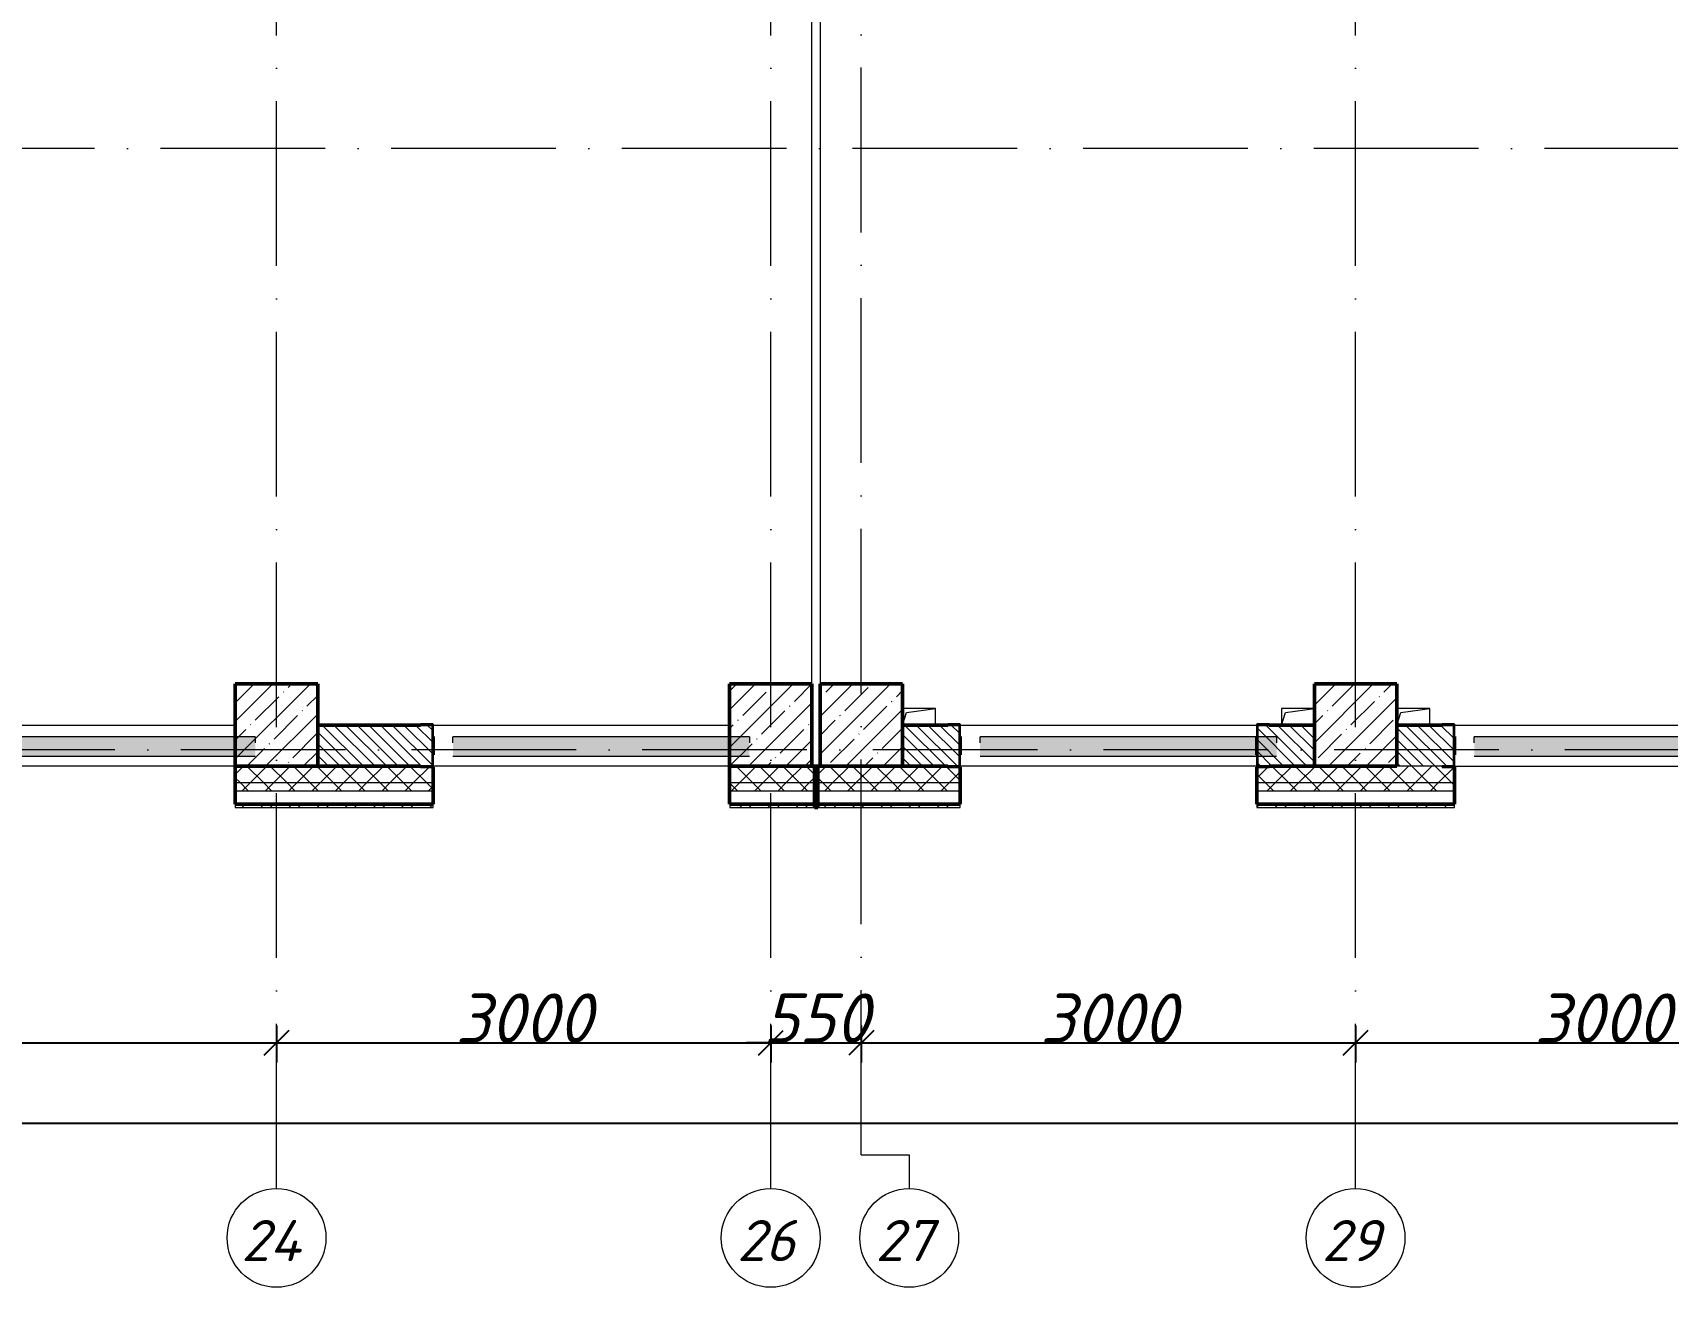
# Model space of a CAD drawing. Header units: millimetres. Extents: x -537608 to 253996, y -217170 to 186033.
# Drawn here: x -151078 to -141155, y -61821 to -54204 of the extents above; entities that cross this region are included whole.
import ezdxf

# ---------------------------------------------------------------- set-up
doc = ezdxf.new("R2010")
doc.units = ezdxf.units.MM
doc.linetypes.add('50_200_ШТРИХ_1Т_ш5_п1_п1_', pattern=[1400, 1000, -200, 0, -200])
for name, color, linetype, lineweight in [('A-____-____-DIMS', 7, 'Continuous', 9), ('A-FLOR-____-OTLN', 7, 'Continuous', 9), ('A-GENM-____-MCUT', 7, 'Continuous', 25), ('A-GENM-____-OTLN', 7, 'Continuous', 9), ('A-GENM-____-OTLN-1', 7, 'Continuous', 25), ('A-GLAZ-____-OTLN', 7, 'Continuous', 9), ('A-WALL-____-MCUT-2', 7, 'Continuous', 50), ('A-WALL-____-MCUT-3', 7, 'Continuous', 9), ('A-WALL-____-OTLN', 7, 'Continuous', 9), ('A-WALL-____-PATT-1', 7, 'Continuous', 9), ('A-WALL-FNSH-MCUT-1', 7, 'Continuous', 9), ('S-COLS-____-MCUT', 7, 'Continuous', 50), ('S-COLS-____-OTLN', 7, 'Continuous', 9), ('S-GRID-____-IDEN', 7, 'Continuous', 9), ('S-GRID-____-OTLN', 7, 'Continuous', 9), ('S-GRID-____-OTLN-1', 7, '50_200_ШТРИХ_1Т_ш5_п1_п1_', 9)]:
    doc.layers.add(name, color=color, linetype=linetype, lineweight=lineweight)
doc.layers.add('A-GLAZ-____-OTLN-1', color=7, linetype='Continuous', lineweight=9, true_color=0xc0c0c0)
doc.styles.add('ISOCPEUR_I', font='isocpeui.ttf', dxfattribs={"height": 300})
doc.dimstyles.new('ISO-2_5_0_9К_БОЛЬШОЙ_ОСИ', dxfattribs={"dimscale": 304.8, "dimtxt": 248.995294, "dimasz": 0.492126, "dimexe": 0.393701, "dimexo": 0, "dimgap": 0, "dimtad": 1, "dimdec": 0, "dimzin": 0, "dimdsep": 46, "dimtxsty": 'ISOCPEUR_I', "dimblk1": 'OBLIQUE', "dimblk2": 'OBLIQUE', "dimsah": 1, "dimcen": 0.09, "dimdle": 0.393701, "dimazin": 0, "dimtfac": 1, "dimtdec": 4, "dimtix": 1, "dimtmove": 0, "dimatfit": 3, "dimfxl": 1, "dimtvp": 1, "dimtolj": 1, "dimtzin": 0, "dimarcsym": 2})
pattern_1 = [(45, (-184647.67, -56738.29), (-70.71068, 70.71068), []), (135, (-184647.67, -56738.29), (-70.71068, -70.71068), [])]
pattern_2 = [(135, (-184647.673, -56738.29), (-35.35534, -35.35534), [])]
pattern_3 = [(45, (-184647.67, -56738.29), (-85.53659, 85.53659), []), (45, (-184590.65, -56738.29), (-85.53659, 85.53659), [])]

# ---------------------------------------------------------------- blocks, each defined once
blk = doc.blocks.new('BSC_Колонна _Прямоугольная - 500х500-V66-АР1_План отверстий 2 этажа в осях 1-64_А-ГГ')
at = {"layer": 'S-COLS-____-OTLN'}
h = blk.add_hatch(dxfattribs=at)
h.set_pattern_fill('FP_95', color=256, style=0, pattern_type=2)
h.set_pattern_definition([(45, (-41600, 1668.96), (-114.04925, 114.04925), []), (45, (-41485.95, 1668.96), (-114.04925, 114.04925), [201.613, -40.323, 3.353, -36.97])])
h.paths.add_polyline_path([(-250, -250), (250, -250), (250, 250), (-250, 250), (-250, -175.1)], flags=0)
at = {"layer": 'S-COLS-____-MCUT'}
for p, q in [((250, 250), (-250, 250)), ((-250, 250), (-250, -250)), ((250, -250), (250, 250)), ((-250, -250), (250, -250))]:
    blk.add_line(p, q, dxfattribs=at)
blk = doc.blocks.new('BSC_Колонна _Прямоугольная - 500х500-V67-АР1_План отверстий 2 этажа в осях 1-64_А-ГГ')
at = {"layer": 'S-COLS-____-OTLN'}
h = blk.add_hatch(dxfattribs=at)
h.set_pattern_fill('FP_96', color=256, style=0, pattern_type=2)
h.set_pattern_definition([(45, (-38050, 1668.96), (-114.04925, 114.04925), []), (45, (-37935.95, 1668.96), (-114.04925, 114.04925), [201.613, -40.323, 3.353, -36.97])])
h.paths.add_polyline_path([(-250, -250), (250, -250), (250, 250), (-250, 250)], flags=0)
at = {"layer": 'S-COLS-____-MCUT'}
for p, q in [((250, 250), (-250, 250)), ((-250, 250), (-250, -250)), ((250, -250), (250, 250)), ((-250, -250), (250, -250))]:
    blk.add_line(p, q, dxfattribs=at)
blk = doc.blocks.new('BSC_Колонна _Прямоугольная - 500х500-V87-АР1_План отверстий 2 этажа в осях 1-64_А-ГГ')
at = {"layer": 'S-COLS-____-OTLN'}
h = blk.add_hatch(dxfattribs=at)
h.set_pattern_fill('FP_116', color=256, style=0, pattern_type=2)
h.set_pattern_definition([(45, (-38600, 1668.96), (-114.04925, 114.04925), []), (45, (-38485.95, 1668.96), (-114.04925, 114.04925), [201.613, -40.323, 3.353, -36.97])])
h.paths.add_polyline_path([(-250, -250), (250, -250), (250, 250), (-250, 250)], flags=0)
at = {"layer": 'S-COLS-____-MCUT'}
for p, q in [((250, 250), (-250, 250)), ((-250, 250), (-250, -250)), ((250, -250), (250, 250)), ((-250, -250), (250, -250))]:
    blk.add_line(p, q, dxfattribs=at)
blk = doc.blocks.new('BSC_Колонна _Прямоугольная - 500х500-V94-АР1_План отверстий 2 этажа в осях 1-64_А-ГГ')
at = {"layer": 'S-COLS-____-OTLN'}
h = blk.add_hatch(dxfattribs=at)
h.set_pattern_fill('FP_123', color=256, style=0, pattern_type=2)
h.set_pattern_definition([(45, (-35050, 1668.96), (-114.04925, 114.04925), []), (45, (-34935.95, 1668.96), (-114.04925, 114.04925), [201.613, -40.323, 3.353, -36.97])])
h.paths.add_polyline_path([(-250, -250), (250, -250), (250, 250), (-250, 250)], flags=0)
at = {"layer": 'S-COLS-____-MCUT'}
for p, q in [((250, 250), (-250, 250)), ((-250, 250), (-250, -250)), ((250, -250), (250, 250)), ((-250, -250), (250, -250))]:
    blk.add_line(p, q, dxfattribs=at)
blk = doc.blocks.new('Фахверк_СКБ_Уголок - 250_2700-27497298-АР1_План отверстий 2 этажа в осях 1-64_А-ГГ')
at = {"layer": 'A-GENM-____-MCUT'}
for p, q in [((200, 181), (125, 181)), ((125, 181), (125, 106)), ((125, 106), (131, 106)), ((131, 106), (131, 175)), ((131, 175), (200, 175)), ((200, 175), (200, 181)), ((131, -6), (125, -6)), ((125, -6), (125, -81)), ((125, -81), (200, -81)), ((131, -75), (131, -6)), ((200, -75), (131, -75)), ((200, -81), (200, -75))]:
    blk.add_line(p, q, dxfattribs=at)
blk = doc.blocks.new('AR_Отверстие прямоугольное _в плите_ - AR_Отверстие прямоугольное _в плите_-30510712-АР1_План отверстий 2 этажа в осях 1-64_А-ГГ')
at = {"layer": 'A-GENM-____-OTLN'}
for p, q in [((100, 50), (-100, 50)), ((-100, -50), (-75, 25)), ((-75, 25), (100, 50)), ((100, -50), (100, 50))]:
    blk.add_line(p, q, dxfattribs=at)
blk = doc.blocks.new('AR_Отверстие прямоугольное _в плите_ - AR_Отверстие прямоугольное _в плите_-V161-АР1_План отверстий 2 этажа в осях 1-64_А-ГГ')
at = {"layer": 'A-GENM-____-OTLN'}
for p, q in [((100, 50), (-100, 50)), ((-100, 50), (-100, -50)), ((-100, -50), (-75, 25)), ((-75, 25), (100, 50))]:
    blk.add_line(p, q, dxfattribs=at)
blk = doc.blocks.new('Отлив_СКБ - Отлив витража_120_НВФ-31885513-АР1_План отверстий 2 этажа в осях 1-64_А-ГГ')
at = {"layer": 'A-GLAZ-____-OTLN-1'}
for points in [[(7800, 2), (7800, 120), (0, 120), (0, 2), (4800.7, 2)], [(7800, 0), (7800, 2), (0, 2), (0, 0), (4800.7, 0)]]:
    blk.add_hatch(color=256, dxfattribs=at).paths.add_polyline_path(points, flags=0)
at = {"layer": 'A-GLAZ-____-OTLN'}
for p, q in [((0, 83), (0, 120)), ((7800, 120), (0, 120)), ((7800, 120), (7800, 83)), ((0, 2), (7800, 2)), ((7800, 0), (0, 0))]:
    blk.add_line(p, q, dxfattribs=at)
blk = doc.blocks.new('Отлив_СКБ - Отлив витража_120_НВФ-31885689-АР1_План отверстий 2 этажа в осях 1-64_А-ГГ')
at = {"layer": 'A-GLAZ-____-OTLN-1'}
for points in [[(1800, 2), (1800, 120), (0, 120), (0, 2), (1103.1, 2)], [(1103.1, 0), (1800, 0), (1800, 2), (0, 2), (0, 0)]]:
    blk.add_hatch(color=256, dxfattribs=at).paths.add_polyline_path(points, flags=0)
at = {"layer": 'A-GLAZ-____-OTLN'}
for p, q in [((0, 83), (0, 120)), ((1800, 120), (0, 120)), ((1800, 120), (1800, 83)), ((0, 2), (1800, 2)), ((1800, 0), (0, 0))]:
    blk.add_line(p, q, dxfattribs=at)
blk = doc.blocks.new('Стены 7 - Стены 4-31196221-АР1_План отверстий 2 этажа в осях 1-64_А-ГГ')
at = {"layer": 'A-WALL-____-MCUT-2'}
for p, q in [((-1798.5, 41030.2), (-1798.5, 41010.2)), ((-1548.5, 41030.2), (-1798.5, 41030.2)), ((-1798.5, 41010.2), (-1548.5, 41010.2)), ((-1548.5, 41010.2), (-1548.5, 41030.2))]:
    blk.add_line(p, q, dxfattribs=at)
blk = doc.blocks.new('Ось сетки - Круг_Ø6_00__ISO-2_5_0_9K_-25732049-АР1_План отверстий 2 этажа в осях 1-64_А-ГГ')
at = {"layer": 'S-GRID-____-IDEN'}
blk.add_circle((0, 0), 3, dxfattribs=at)
blk = doc.blocks.new('_Oblique')
at = {"color": 0, "linetype": 'ByBlock', "lineweight": -2}
blk.add_line((-0.5, -0.5), (0.5, 0.5), dxfattribs=at)
blk = doc.blocks.new('*D2487')
at = {"layer": 'A-____-____-DIMS', "color": 0, "lineweight": -2, "transparency": 16777216}
for p, q in [((-155597.7, -60230.7), (-155597.7, -60456.8)), ((-149597.7, -60230.7), (-149597.7, -60456.8)), ((-155717.7, -60336.8), (-149477.7, -60336.8))]:
    blk.add_line(p, q, dxfattribs=at)
at = {"layer": 'Defpoints', "color": 0, "transparency": 16777216}
for p in [(-155597.7, -60230.7), (-149597.7, -60230.7), (-149597.7, -60336.8)]:
    blk.add_point(p, dxfattribs=at)
at = {"layer": 'A-____-____-DIMS', "color": 0, "lineweight": -2, "transparency": 16777216, "xscale": 150, "yscale": 150, "zscale": 150, "rotation": 180}
blk.add_blockref('_Oblique', (-155597.7, -60336.8), dxfattribs=at)
at = {"layer": 'A-____-____-DIMS', "color": 0, "lineweight": -2, "transparency": 16777216, "xscale": 150, "yscale": 150, "zscale": 150}
blk.add_blockref('_Oblique', (-149597.7, -60336.8), dxfattribs=at)
at = {"layer": 'A-____-____-DIMS', "color": 0, "transparency": 16777216, "insert": (-152597.7, -60186.8), "char_height": 300, "width": 758.478, "attachment_point": 5, "style": 'ISOCPEUR_I'}
blk.add_mtext('\\A1;6000', dxfattribs=at)
blk = doc.blocks.new('*D2488')
at = {"layer": 'A-____-____-DIMS', "color": 0, "lineweight": -2, "transparency": 16777216}
for p, q in [((-149597.7, -60230.7), (-149597.7, -60456.8)), ((-146597.7, -60230.7), (-146597.7, -60456.8)), ((-149717.7, -60336.8), (-146477.7, -60336.8))]:
    blk.add_line(p, q, dxfattribs=at)
at = {"layer": 'Defpoints', "color": 0, "transparency": 16777216}
for p in [(-149597.7, -60230.7), (-146597.7, -60230.7), (-146597.7, -60336.8)]:
    blk.add_point(p, dxfattribs=at)
at = {"layer": 'A-____-____-DIMS', "color": 0, "lineweight": -2, "transparency": 16777216, "xscale": 150, "yscale": 150, "zscale": 150, "rotation": 180}
blk.add_blockref('_Oblique', (-149597.7, -60336.8), dxfattribs=at)
at = {"layer": 'A-____-____-DIMS', "color": 0, "lineweight": -2, "transparency": 16777216, "xscale": 150, "yscale": 150, "zscale": 150}
blk.add_blockref('_Oblique', (-146597.7, -60336.8), dxfattribs=at)
at = {"layer": 'A-____-____-DIMS', "color": 0, "transparency": 16777216, "insert": (-148097.7, -60186.8), "char_height": 300, "width": 758.478, "attachment_point": 5, "style": 'ISOCPEUR_I'}
blk.add_mtext('\\A1;3000', dxfattribs=at)
blk = doc.blocks.new('*D2489')
at = {"layer": 'A-____-____-DIMS', "color": 0, "lineweight": -2, "transparency": 16777216}
for p, q in [((-146597.7, -60230.7), (-146597.7, -60456.8)), ((-146047.7, -60230.7), (-146047.7, -60456.8)), ((-146597.7, -60336.8), (-146747.7, -60336.8)), ((-146597.7, -60336.8), (-146047.7, -60336.8)), ((-146047.7, -60336.8), (-145897.7, -60336.8))]:
    blk.add_line(p, q, dxfattribs=at)
at = {"layer": 'Defpoints', "color": 0, "transparency": 16777216}
for p in [(-146597.7, -60230.7), (-146047.7, -60230.7), (-146047.7, -60336.8)]:
    blk.add_point(p, dxfattribs=at)
at = {"layer": 'A-____-____-DIMS', "color": 0, "lineweight": -2, "transparency": 16777216, "xscale": 150, "yscale": 150, "zscale": 150}
blk.add_blockref('_Oblique', (-146597.7, -60336.8), dxfattribs=at)
at = {"layer": 'A-____-____-DIMS', "color": 0, "lineweight": -2, "transparency": 16777216, "xscale": 150, "yscale": 150, "zscale": 150, "rotation": 180}
blk.add_blockref('_Oblique', (-146047.7, -60336.8), dxfattribs=at)
at = {"layer": 'A-____-____-DIMS', "color": 0, "transparency": 16777216, "insert": (-146322.7, -60186.8), "char_height": 300, "width": 568.858, "attachment_point": 5, "style": 'ISOCPEUR_I'}
blk.add_mtext('\\A1;550', dxfattribs=at)
blk = doc.blocks.new('*D2490')
at = {"layer": 'A-____-____-DIMS', "color": 0, "lineweight": -2, "transparency": 16777216}
for p, q in [((-146047.7, -60230.7), (-146047.7, -60456.8)), ((-143047.7, -60230.7), (-143047.7, -60456.8)), ((-146167.7, -60336.8), (-142927.7, -60336.8))]:
    blk.add_line(p, q, dxfattribs=at)
at = {"layer": 'Defpoints', "color": 0, "transparency": 16777216}
for p in [(-146047.7, -60230.7), (-143047.7, -60230.7), (-143047.7, -60336.8)]:
    blk.add_point(p, dxfattribs=at)
at = {"layer": 'A-____-____-DIMS', "color": 0, "lineweight": -2, "transparency": 16777216, "xscale": 150, "yscale": 150, "zscale": 150, "rotation": 180}
blk.add_blockref('_Oblique', (-146047.7, -60336.8), dxfattribs=at)
at = {"layer": 'A-____-____-DIMS', "color": 0, "lineweight": -2, "transparency": 16777216, "xscale": 150, "yscale": 150, "zscale": 150}
blk.add_blockref('_Oblique', (-143047.7, -60336.8), dxfattribs=at)
at = {"layer": 'A-____-____-DIMS', "color": 0, "transparency": 16777216, "insert": (-144547.7, -60186.8), "char_height": 300, "width": 758.478, "attachment_point": 5, "style": 'ISOCPEUR_I'}
blk.add_mtext('\\A1;3000', dxfattribs=at)
blk = doc.blocks.new('*D2491')
at = {"layer": 'A-____-____-DIMS', "color": 0, "lineweight": -2, "transparency": 16777216}
for p, q in [((-143047.7, -60230.7), (-143047.7, -60456.8)), ((-140047.7, -60230.7), (-140047.7, -60456.8)), ((-143167.7, -60336.8), (-139927.7, -60336.8))]:
    blk.add_line(p, q, dxfattribs=at)
at = {"layer": 'Defpoints', "color": 0, "transparency": 16777216}
for p in [(-143047.7, -60230.7), (-140047.7, -60230.7), (-140047.7, -60336.8)]:
    blk.add_point(p, dxfattribs=at)
at = {"layer": 'A-____-____-DIMS', "color": 0, "lineweight": -2, "transparency": 16777216, "xscale": 150, "yscale": 150, "zscale": 150, "rotation": 180}
blk.add_blockref('_Oblique', (-143047.7, -60336.8), dxfattribs=at)
at = {"layer": 'A-____-____-DIMS', "color": 0, "lineweight": -2, "transparency": 16777216, "xscale": 150, "yscale": 150, "zscale": 150}
blk.add_blockref('_Oblique', (-140047.7, -60336.8), dxfattribs=at)
at = {"layer": 'A-____-____-DIMS', "color": 0, "transparency": 16777216, "insert": (-141547.7, -60186.8), "char_height": 300, "width": 758.478, "attachment_point": 5, "style": 'ISOCPEUR_I'}
blk.add_mtext('\\A1;3000', dxfattribs=at)
blk = doc.blocks.new('*D2508')
at = {"layer": 'A-____-____-DIMS', "color": 0, "lineweight": -2, "transparency": 16777216}
for p, q in [((-186997.7, -60719), (-186997.7, -60945)), ((-83497.7, -60719), (-83497.7, -60945)), ((-187117.7, -60825), (-83377.7, -60825))]:
    blk.add_line(p, q, dxfattribs=at)
at = {"layer": 'Defpoints', "color": 0, "transparency": 16777216}
for p in [(-186997.7, -60719), (-83497.7, -60719), (-83497.7, -60825)]:
    blk.add_point(p, dxfattribs=at)
at = {"layer": 'A-____-____-DIMS', "color": 0, "lineweight": -2, "transparency": 16777216, "xscale": 150, "yscale": 150, "zscale": 150, "rotation": 180}
blk.add_blockref('_Oblique', (-186997.7, -60825), dxfattribs=at)
at = {"layer": 'A-____-____-DIMS', "color": 0, "lineweight": -2, "transparency": 16777216, "xscale": 150, "yscale": 150, "zscale": 150}
blk.add_blockref('_Oblique', (-83497.7, -60825), dxfattribs=at)
at = {"layer": 'A-____-____-DIMS', "color": 0, "transparency": 16777216, "insert": (-135247.7, -60675), "char_height": 300, "width": 1080.257, "attachment_point": 5, "style": 'ISOCPEUR_I'}
blk.add_mtext('\\A1;103500', dxfattribs=at)

msp = doc.modelspace()

# ---------------------------------------------------------------- hatches: boundary and pattern name
at = {"layer": 'A-WALL-____-PATT-1'}
h = msp.add_hatch(dxfattribs=at)
h.set_pattern_fill('FP_6', color=256, style=0, pattern_type=2)
h.set_pattern_definition(pattern_2)
h.paths.add_polyline_path([(-148722.6725, -58657.2474), (-148653.6725, -58657.2474), (-148653.6725, -58588.2474), (-148647.6725, -58588.2474), (-148647.6725, -58476.2474), (-148653.6725, -58476.2474), (-148653.6725, -58407.2474), (-149347.6725, -58407.2474), (-149347.6725, -58657.2474), (-149312.0764, -58657.2474)], flags=0)
h = msp.add_hatch(dxfattribs=at)
h.set_pattern_fill('FP_6', color=256, style=0, pattern_type=2)
h.set_pattern_definition(pattern_2)
h.paths.add_polyline_path([(-143572.6725, -58657.2474), (-143297.6725, -58657.2474), (-143297.6725, -58407.2474), (-143641.6725, -58407.2474), (-143641.6725, -58476.2474), (-143647.6725, -58476.2474), (-143647.6725, -58588.2474), (-143641.6725, -58588.2474), (-143641.6725, -58657.2474)], flags=0)
h.paths.add_polyline_path([(-145522.6725, -58657.2474), (-145453.6725, -58657.2474), (-145453.6725, -58588.2474), (-145447.6725, -58588.2474), (-145447.6725, -58476.2474), (-145453.6725, -58476.2474), (-145453.6725, -58407.2474), (-145797.6725, -58407.2474), (-145797.6725, -58657.2474), (-145777.1478, -58657.2474)], flags=0)
h = msp.add_hatch(dxfattribs=at)
h.set_pattern_fill('FP_6', color=256, style=0, pattern_type=2)
h.set_pattern_definition(pattern_2)
h.paths.add_polyline_path([(-140297.6725, -58657.2474), (-140297.6725, -58407.2474), (-140641.6725, -58407.2474), (-140641.6725, -58476.2474), (-140647.6725, -58476.2474), (-140647.6725, -58588.2474), (-140641.6725, -58588.2474), (-140641.6725, -58657.2474), (-140474.7549, -58657.2474)], flags=0)
h.paths.add_polyline_path([(-142453.6725, -58657.2474), (-142453.6725, -58588.2474), (-142447.6725, -58588.2474), (-142447.6725, -58476.2474), (-142453.6725, -58476.2474), (-142453.6725, -58407.2474), (-142797.6725, -58407.2474), (-142797.6725, -58657.2474), (-142522.6725, -58657.2474)], flags=0)
h = msp.add_hatch(dxfattribs=at)
h.set_pattern_fill('FP_1', color=256, style=0, pattern_type=2)
h.set_pattern_definition(pattern_1)
h.paths.add_polyline_path([(-83397.6725, -58757.2474), (-83397.6725, -58657.2474), (-92422.6725, -58657.2474), (-92422.6725, -58663.2474), (-92497.6725, -58663.2474), (-92497.6725, -58757.2474), (-83897.6725, -58757.2474)], flags=0)
h.paths.add_polyline_path([(-94297.6725, -58757.2474), (-94297.6725, -58663.2474), (-94372.6725, -58663.2474), (-94372.6725, -58657.2474), (-102247.6725, -58657.2474), (-102247.6725, -58757.2474), (-94520.6834, -58757.2474)], flags=0)
h.paths.add_polyline_path([(-103747.6725, -58757.2474), (-103247.6725, -58757.2474), (-103247.6725, -58657.2474), (-104372.6725, -58657.2474), (-104372.6725, -58663.2474), (-104447.6725, -58663.2474), (-104447.6725, -58757.2474), (-104372.6725, -58757.2474)], flags=0)
h.paths.add_polyline_path([(-113647.6725, -58757.2474), (-112247.6725, -58757.2474), (-112247.6725, -58657.2474), (-113572.6725, -58657.2474), (-113572.6725, -58663.2474), (-113647.6725, -58663.2474)], flags=0)
h.paths.add_polyline_path([(-115797.6725, -58757.2474), (-115447.6725, -58757.2474), (-115447.6725, -58663.2474), (-115522.6725, -58663.2474), (-115522.6725, -58657.2474), (-116572.6725, -58657.2474), (-116572.6725, -58663.2474), (-116647.6725, -58663.2474), (-116647.6725, -58757.2474), (-116297.6725, -58757.2474)], flags=0)
h.paths.add_polyline_path([(-118447.9757, -58757.2474), (-118447.9757, -58663.2474), (-118522.6725, -58663.2474), (-118522.6725, -58657.2474), (-119572.6725, -58657.2474), (-119572.6725, -58663.2474), (-119647.6725, -58663.2474), (-119647.6725, -58757.2474), (-119265.1835, -58757.2474)], flags=0)
h.paths.add_polyline_path([(-121447.6725, -58757.2474), (-121447.6725, -58663.2474), (-121522.6725, -58663.2474), (-121522.6725, -58657.2474), (-122572.6725, -58657.2474), (-122572.6725, -58663.2474), (-122647.6725, -58663.2474), (-122647.6725, -58757.2474), (-121916.3799, -58757.2474)], flags=0)
h.paths.add_polyline_path([(-125297.6725, -58757.2474), (-124447.6725, -58757.2474), (-124447.6725, -58663.2474), (-124522.6725, -58663.2474), (-124522.6725, -58657.2474), (-125572.6725, -58657.2474), (-125572.6725, -58663.2474), (-125647.6725, -58663.2474), (-125647.683, -58757.2474), (-125451.3085, -58757.2474)], flags=0)
h.paths.add_polyline_path([(-130753.7013, -58757.2474), (-130447.683, -58757.2474), (-130447.683, -58663.2474), (-130522.6725, -58663.2474), (-130522.6725, -58657.2474), (-131572.6725, -58657.2474), (-131572.6725, -58663.2474), (-131647.6725, -58663.2474), (-131647.6778, -58757.2474), (-130797.6725, -58757.2474)], flags=0)
h.paths.add_polyline_path([(-134647.6725, -58757.2474), (-133447.6778, -58757.2474), (-133447.6778, -58663.2474), (-133522.6725, -58663.2474), (-133522.6725, -58657.2474), (-134572.6725, -58657.2474), (-134572.6725, -58663.2474), (-134647.6725, -58663.2474)], flags=0)
h.paths.add_polyline_path([(-136939.8263, -58757.2474), (-136447.6725, -58757.2474), (-136447.6725, -58663.2474), (-136522.6725, -58663.2474), (-136522.6725, -58657.2474), (-137572.6725, -58657.2474), (-137572.6725, -58663.2474), (-137647.6725, -58663.2474), (-137647.6725, -58757.2474), (-137572.6725, -58757.2474)], flags=0)
h.paths.add_polyline_path([(-139591.0228, -58757.2474), (-139447.6725, -58757.2474), (-139447.6725, -58663.2474), (-139522.6725, -58663.2474), (-139522.6725, -58657.2474), (-140572.6725, -58657.2474), (-140572.6725, -58663.2474), (-140647.6725, -58663.2474), (-140647.6725, -58757.2474), (-139797.6725, -58757.2474)], flags=0)
h.paths.add_polyline_path([(-142447.6725, -58757.2474), (-142447.6725, -58663.2474), (-142522.6725, -58663.2474), (-142522.6725, -58657.2474), (-143572.6725, -58657.2474), (-143572.6725, -58663.2474), (-143647.6725, -58663.2474), (-143647.6725, -58757.2474), (-142522.6725, -58757.2474)], flags=0)
h.paths.add_polyline_path([(-145447.6725, -58757.2474), (-145447.6725, -58663.2474), (-145522.6725, -58662.6045), (-145522.6725, -58657.2474), (-146847.6725, -58657.2474), (-146847.6725, -58757.2474), (-145453.6725, -58757.2474)], flags=0)
h.paths.add_polyline_path([(-149847.6725, -58757.2474), (-148647.6725, -58757.2474), (-148647.6725, -58663.2474), (-148722.6725, -58663.2474), (-148722.6725, -58657.2474), (-149847.6725, -58657.2474)], flags=0)
h.paths.add_polyline_path([(-151653.6725, -58757.2474), (-151647.6725, -58757.2474), (-151647.6725, -58663.2474), (-151722.6725, -58663.2474), (-151722.6725, -58657.2474), (-152772.6725, -58657.2474), (-152772.6725, -58663.2474), (-152847.6725, -58663.2474), (-152847.0049, -58757.2474), (-151722.6725, -58757.2474)], flags=0)
h.paths.add_polyline_path([(-154722.6725, -58757.2474), (-154647.6725, -58757.2474), (-154647.6725, -58663.2474), (-154722.6725, -58663.2474), (-154722.6725, -58657.2474), (-155847.6725, -58657.2474), (-155847.6725, -58757.2474), (-155347.6725, -58757.2474)], flags=0)
h.paths.add_polyline_path([(-158347.6725, -58757.2474), (-157647.6725, -58757.2474), (-157647.6725, -58663.2474), (-157722.6725, -58663.2474), (-157722.6725, -58657.2474), (-158847.6725, -58657.2474), (-158847.6725, -58757.2474)], flags=0)
h.paths.add_polyline_path([(-160647.6725, -58757.2474), (-160647.6725, -58663.2474), (-160722.6725, -58663.2474), (-160722.6725, -58657.2474), (-161772.6725, -58657.2474), (-161772.6725, -58663.2474), (-161847.6725, -58663.2474), (-161847.6725, -58757.2474), (-161684.3264, -58757.2474)], flags=0)
h.paths.add_polyline_path([(-163722.6725, -58757.2474), (-163647.6725, -58757.2474), (-163647.6725, -58663.2474), (-163722.6725, -58663.2474), (-163722.6725, -58657.2474), (-164847.6725, -58657.2474), (-164847.6725, -58757.2474), (-164335.5228, -58757.2474)], flags=0)
h.paths.add_polyline_path([(-167847.6725, -58757.2474), (-166647.6725, -58757.2474), (-166647.6725, -58663.2474), (-166722.6725, -58663.2474), (-166722.6725, -58657.2474), (-167847.6725, -58657.2474)], flags=0)
h.paths.add_polyline_path([(-169647.6725, -58757.2474), (-169647.6725, -58663.2474), (-169722.6725, -58663.2474), (-169722.6725, -58657.2474), (-170772.6725, -58657.2474), (-170772.6725, -58663.2474), (-170847.6725, -58663.2474), (-170847.6725, -58757.2474), (-169747.6725, -58757.2474)], flags=0)
h.paths.add_polyline_path([(-171847.6725, -58757.2474), (-171847.6725, -58663.2474), (-171922.6725, -58663.2474), (-171922.6725, -58657.2474), (-177172.6725, -58657.2474), (-177172.6725, -58663.2474), (-177247.6725, -58663.2474), (-177247.6725, -58757.2474), (-172289.1121, -58757.2474)], flags=0)
h.paths.add_polyline_path([(-179347.6725, -58757.2474), (-178247.6725, -58757.2474), (-178247.6725, -58663.2474), (-178322.6725, -58663.2474), (-178322.6725, -58657.2474), (-187097.6725, -58657.2474), (-187097.6725, -58757.2474), (-179358.9692, -58757.2474)], flags=0)
h = msp.add_hatch(dxfattribs=at)
h.set_pattern_fill('FP_1', color=256, style=0, pattern_type=2)
h.set_pattern_definition(pattern_1)
h.paths.add_polyline_path([(-83397.6725, -58807.2474), (-83297.6725, -58807.2474), (-83297.6725, -58757.2474), (-92497.6725, -58757.2474), (-92497.6725, -58807.2474), (-83915.8977, -58807.2474)], flags=0)
h.paths.add_polyline_path([(-95404.4156, -58807.2474), (-94297.6725, -58807.2474), (-94297.6725, -58757.2474), (-102247.6725, -58757.2474), (-102247.6725, -58807.2474), (-96288.1477, -58807.2474)], flags=0)
h.paths.add_polyline_path([(-104447.6725, -58807.2474), (-103247.6725, -58807.2474), (-103247.6725, -58757.2474), (-104447.6725, -58757.2474)], flags=0)
h.paths.add_polyline_path([(-112247.6725, -58807.2474), (-112247.6725, -58757.2474), (-113647.6725, -58757.2474), (-113647.6725, -58807.2474), (-113079.0585, -58807.2474)], flags=0)
h.paths.add_polyline_path([(-115447.6725, -58807.2474), (-115447.6725, -58757.2474), (-116647.6725, -58757.2474), (-116647.6725, -58807.2474), (-115730.2549, -58807.2474)], flags=0)
h.paths.add_polyline_path([(-119265.1835, -58807.2474), (-118447.9757, -58807.2474), (-118447.9757, -58757.2474), (-119647.6725, -58757.2474), (-119647.6725, -58807.2474)], flags=0)
h.paths.add_polyline_path([(-121447.6725, -58807.2474), (-121447.6725, -58757.2474), (-122647.6725, -58757.2474), (-122647.6725, -58807.2474), (-121916.3799, -58807.2474)], flags=0)
h.paths.add_polyline_path([(-124567.5763, -58807.2474), (-124447.6725, -58807.2474), (-124447.6725, -58757.2474), (-125647.683, -58757.2474), (-125647.683, -58807.2474), (-125451.3085, -58807.2474)], flags=0)
h.paths.add_polyline_path([(-130447.683, -58807.2474), (-130447.683, -58757.2474), (-131647.6778, -58757.2474), (-131647.6778, -58807.2474), (-130753.7013, -58807.2474)], flags=0)
h.paths.add_polyline_path([(-133447.6778, -58807.2474), (-133447.6778, -58757.2474), (-134647.6725, -58757.2474), (-134647.6725, -58807.2474), (-134288.6299, -58807.2474)], flags=0)
h.paths.add_polyline_path([(-137647.6725, -58807.2474), (-136447.6725, -58807.2474), (-136447.6725, -58757.2474), (-137647.6725, -58757.2474)], flags=0)
h.paths.add_polyline_path([(-139591.0228, -58807.2474), (-139447.6725, -58807.2474), (-139447.6725, -58757.2474), (-140647.6725, -58757.2474), (-140647.6725, -58807.2474), (-140474.7549, -58807.2474)], flags=0)
h.paths.add_polyline_path([(-142447.6725, -58807.2474), (-142447.6725, -58757.2474), (-143647.6725, -58757.2474), (-143647.6725, -58807.2474), (-143125.9514, -58807.2474)], flags=0)
h.paths.add_polyline_path([(-145777.1478, -58807.2474), (-145447.6725, -58807.2474), (-145447.6725, -58757.2474), (-146847.6725, -58757.2474), (-146847.6725, -58807.2474), (-146660.8799, -58807.2474)], flags=0)
h.paths.add_polyline_path([(-148647.6725, -58807.2474), (-148647.6725, -58757.2474), (-149847.6725, -58757.2474), (-149847.6725, -58807.2474), (-149312.0764, -58807.2474)], flags=0)
h.paths.add_polyline_path([(-151647.6725, -58807.2474), (-151647.6725, -58757.2474), (-152847.6725, -58757.2474), (-152847.0049, -58807.2474)], flags=0)
h.paths.add_polyline_path([(-154647.6725, -58807.2474), (-154647.6725, -58757.2474), (-155847.6725, -58757.2474), (-155847.6725, -58807.2474)], flags=0)
h.paths.add_polyline_path([(-158847.6725, -58807.2474), (-157647.6725, -58807.2474), (-157647.6725, -58757.2474), (-158847.6725, -58757.2474)], flags=0)
h.paths.add_polyline_path([(-160647.6725, -58807.2474), (-160647.6725, -58757.2474), (-161847.6725, -58757.2474), (-161847.6725, -58807.2474), (-161684.3264, -58807.2474)], flags=0)
h.paths.add_polyline_path([(-163647.6725, -58807.2474), (-163647.6725, -58757.2474), (-164847.6725, -58757.2474), (-164847.6725, -58807.2474), (-164335.5228, -58807.2474)], flags=0)
h.paths.add_polyline_path([(-166647.6725, -58807.2474), (-166647.6725, -58757.2474), (-167847.6725, -58757.2474), (-167847.6725, -58807.2474), (-166986.7192, -58807.2474)], flags=0)
h.paths.add_polyline_path([(-169647.6725, -58807.2474), (-169647.6725, -58757.2474), (-170847.6725, -58757.2474), (-170847.6725, -58807.2474), (-170521.6478, -58807.2474)], flags=0)
h.paths.add_polyline_path([(-171847.6725, -58807.2474), (-171847.6725, -58757.2474), (-177247.6725, -58757.2474), (-177247.6725, -58807.2474), (-172289.1121, -58807.2474)], flags=0)
h.paths.add_polyline_path([(-178247.6725, -58807.2474), (-178247.6725, -58757.2474), (-187197.6725, -58757.2474), (-187197.6725, -58807.2474), (-179358.9692, -58807.2474)], flags=0)
h = msp.add_hatch(dxfattribs=at)
h.set_pattern_fill('FP_3', color=256, style=0, pattern_type=2)
h.set_pattern_definition(pattern_3)
h.paths.add_polyline_path([(-146846.6725, -58907.2474), (-146332.6725, -58907.2474), (-146332.6725, -58887.2474), (-146846.6725, -58887.2474)], flags=0)
h.paths.add_polyline_path([(-149312.0764, -58907.2474), (-148647.6725, -58907.2474), (-148647.6725, -58887.2474), (-149847.6725, -58887.2474), (-149847.6725, -58907.2474)], flags=0)
h.paths.add_polyline_path([(-151647.6725, -58907.2474), (-151647.6725, -58887.2474), (-152846.6725, -58887.2474), (-152846.6725, -58907.2474)], flags=0)
h.paths.add_polyline_path([(-154647.6725, -58907.2474), (-154647.6725, -58887.2474), (-155847.6725, -58887.2474), (-155847.6725, -58907.2474)], flags=0)
h.paths.add_polyline_path([(-158149.3978, -58907.2474), (-157647.6725, -58907.2474), (-157647.6725, -58887.2474), (-158846.6725, -58887.2474), (-158846.6725, -58907.2474)], flags=0)
h.paths.add_polyline_path([(-160647.6725, -58907.2474), (-160647.6725, -58887.2474), (-161847.6725, -58887.2474), (-161847.6725, -58907.2474), (-161684.3264, -58907.2474)], flags=0)
h.paths.add_polyline_path([(-164335.5228, -58907.2474), (-163647.6725, -58907.2474), (-163647.6725, -58887.2474), (-164847.6725, -58887.2474), (-164847.6725, -58907.2474)], flags=0)
h.paths.add_polyline_path([(-166986.7192, -58907.2474), (-166647.6725, -58907.2474), (-166647.6725, -58887.2474), (-167847.6725, -58887.2474), (-167847.6725, -58907.2474)], flags=0)
h.paths.add_polyline_path([(-170521.6478, -58907.2474), (-169647.6725, -58907.2474), (-169647.6725, -58887.2474), (-170847.6725, -58887.2474), (-170847.6725, -58907.2474)], flags=0)
h.paths.add_polyline_path([(-172289.1121, -58907.2474), (-171847.6725, -58907.2474), (-171847.6725, -58887.2474), (-177247.6725, -58887.2474), (-177247.6725, -58907.2474), (-174056.5764, -58907.2474)], flags=0)
h.paths.add_polyline_path([(-179358.9692, -58907.2474), (-178247.6725, -58907.2474), (-178247.6725, -58887.2474), (-187327.6725, -58887.2474), (-187327.6725, -58907.2474), (-181126.4335, -58907.2474)], flags=0)
h = msp.add_hatch(dxfattribs=at)
h.set_pattern_fill('FP_3', color=256, style=0, pattern_type=2)
h.set_pattern_definition(pattern_3)
h.paths.add_polyline_path([(-113079.0585, -58907.2474), (-112782.6725, -58907.2474), (-112782.6725, -58887.2474), (-113646.6725, -58887.2474), (-113646.6725, -58907.2474)], flags=0)
h.paths.add_polyline_path([(-115730.2549, -58907.2474), (-115447.6725, -58907.2474), (-115447.6725, -58887.2474), (-116647.6725, -58887.2474), (-116647.6725, -58907.2474), (-116613.987, -58907.2474)], flags=0)
h.paths.add_polyline_path([(-118447.9757, -58907.2474), (-118447.9757, -58887.2474), (-119647.6725, -58887.2474), (-119647.6725, -58907.2474), (-119265.1835, -58907.2474)], flags=0)
h.paths.add_polyline_path([(-122646.6725, -58907.2474), (-121447.6725, -58907.2474), (-121447.6725, -58887.2474), (-122646.6725, -58887.2474)], flags=0)
h.paths.add_polyline_path([(-124567.5763, -58907.2474), (-124447.6725, -58907.2474), (-124447.6725, -58887.2474), (-125647.6725, -58887.2474), (-125647.6725, -58907.2474), (-125451.3085, -58907.2474)], flags=0)
h.paths.add_polyline_path([(-131637.4335, -58907.2474), (-130447.6725, -58907.2474), (-130447.6725, -58887.2474), (-131647.6725, -58887.2474), (-131647.6725, -58907.2474)], flags=0)
h.paths.add_polyline_path([(-133447.6725, -58907.2474), (-133447.6725, -58887.2474), (-134647.6725, -58887.2474), (-134647.6725, -58907.2474), (-134288.6299, -58907.2474)], flags=0)
h.paths.add_polyline_path([(-136939.8263, -58907.2474), (-136447.6725, -58907.2474), (-136447.6725, -58887.2474), (-137647.6725, -58887.2474), (-137647.6725, -58907.2474)], flags=0)
h.paths.add_polyline_path([(-139591.0228, -58907.2474), (-139447.6725, -58907.2474), (-139447.6725, -58887.2474), (-140647.6725, -58887.2474), (-140647.6725, -58907.2474), (-140474.7549, -58907.2474)], flags=0)
h.paths.add_polyline_path([(-143125.9514, -58907.2474), (-142447.6725, -58907.2474), (-142447.6725, -58887.2474), (-143647.6725, -58887.2474), (-143647.6725, -58907.2474)], flags=0)
h.paths.add_polyline_path([(-145777.1478, -58907.2474), (-145447.6725, -58907.2474), (-145447.6725, -58887.2474), (-146312.6725, -58887.2474), (-146312.6725, -58907.2474)], flags=0)

# ---------------------------------------------------------------- linework, layer by layer
at = {"layer": 'A-FLOR-____-OTLN'}
for p, q in [((-146297.6725, -51407.2474), (-146297.6725, -58157.2474)), ((-146347.6725, -58157.2474), (-146347.6725, -51557.2474))]:
    msp.add_line(p, q, dxfattribs=at)
at = {"layer": 'A-WALL-____-MCUT-2'}
for p, q in [((-148722.6725, -58407.2474), (-149347.6725, -58407.2474)), ((-145522.6725, -58407.2474), (-145797.6725, -58407.2474)), ((-143297.6725, -58407.2474), (-143572.6725, -58407.2474)), ((-142522.6725, -58407.2474), (-142797.6725, -58407.2474)), ((-148647.6725, -58588.2474), (-148647.6725, -58476.2474)), ((-145447.6725, -58588.2474), (-145447.6725, -58476.2474)), ((-143647.6725, -58476.2474), (-143647.6725, -58588.2474)), ((-142447.6725, -58588.2474), (-142447.6725, -58476.2474)), ((-149847.6725, -58657.2474), (-149847.6725, -58887.2474)), ((-148722.6725, -58657.2474), (-149347.6725, -58657.2474)), ((-148647.6725, -58887.2474), (-148647.6725, -58663.2474)), ((-146847.6725, -58657.2474), (-146847.6725, -58887.2474)), ((-146297.6725, -58657.2474), (-146347.6725, -58657.2474)), ((-145522.6725, -58657.2474), (-145797.6725, -58657.2474)), ((-145447.6725, -58887.2474), (-145447.6725, -58663.2474)), ((-143647.6725, -58663.2474), (-143647.6725, -58887.2474)), ((-143297.6725, -58657.2474), (-143572.6725, -58657.2474)), ((-142447.6725, -58887.2474), (-142447.6725, -58663.2474)), ((-149847.6725, -58887.2474), (-148647.6725, -58887.2474)), ((-146847.6725, -58887.2474), (-145447.6725, -58887.2474)), ((-143647.6725, -58887.2474), (-142447.6725, -58887.2474))]:
    msp.add_line(p, q, dxfattribs=at)
at = {"layer": 'A-WALL-____-MCUT-3'}
for p, q in [((-142522.6725, -58657.2474), (-142797.6725, -58657.2474)), ((-149847.6725, -58757.2474), (-148647.6725, -58757.2474)), ((-149847.6725, -58807.2474), (-148647.6725, -58807.2474)), ((-146847.6725, -58757.2474), (-145447.6725, -58757.2474)), ((-146847.6725, -58807.2474), (-145447.6725, -58807.2474)), ((-143647.6725, -58757.2474), (-142447.6725, -58757.2474)), ((-143647.6725, -58807.2474), (-142447.6725, -58807.2474))]:
    msp.add_line(p, q, dxfattribs=at)
at = {"layer": 'A-WALL-____-OTLN'}
for p, q in [((-151647.6725, -58407.2474), (-149847.6725, -58407.2474)), ((-148647.6725, -58407.2474), (-146847.6725, -58407.2474)), ((-145447.6725, -58407.2474), (-143647.6725, -58407.2474)), ((-142447.6725, -58407.2474), (-140647.6725, -58407.2474)), ((-149847.6725, -58657.2474), (-151647.6725, -58657.2474)), ((-146847.6725, -58657.2474), (-148647.6725, -58657.2474)), ((-143647.6725, -58657.2474), (-145447.6725, -58657.2474)), ((-142447.6725, -58657.2474), (-140647.6725, -58657.2474))]:
    msp.add_line(p, q, dxfattribs=at)
at = {"layer": 'A-WALL-FNSH-MCUT-1'}
for p, q in [((-149847.6725, -58887.2474), (-149847.6725, -58907.2474)), ((-149847.6725, -58907.2474), (-148647.6725, -58907.2474)), ((-148647.6725, -58907.2474), (-148647.6725, -58887.2474)), ((-146846.6725, -58887.2474), (-146846.6725, -58907.2474)), ((-146846.6725, -58907.2474), (-146332.6725, -58907.2474)), ((-146332.6725, -58907.2474), (-146332.6725, -58887.2474)), ((-146312.6725, -58887.2474), (-146312.6725, -58907.2474)), ((-146312.6725, -58907.2474), (-145447.6725, -58907.2474)), ((-145447.6725, -58907.2474), (-145447.6725, -58887.2474)), ((-145447.6725, -58887.2474), (-145447.6725, -58887.2474)), ((-143647.6725, -58887.2474), (-143647.6725, -58907.2474)), ((-143647.6725, -58907.2474), (-142447.6725, -58907.2474)), ((-142447.6725, -58907.2474), (-142447.6725, -58887.2474))]:
    msp.add_line(p, q, dxfattribs=at)
at = {"layer": 'S-GRID-____-OTLN'}
for p, q in [((-146047.6725, -61016.8941), (-145757.0925, -61016.8941)), ((-145757.0925, -61016.8941), (-145757.0925, -61220.8957))]:
    msp.add_line(p, q, dxfattribs=at)
at = {"layer": 'S-GRID-____-OTLN-1'}
for p, q in [((-149597.6725, -61220.8957), (-149597.6725, -46587.75)), ((-146597.6725, -61220.8957), (-146597.6725, -46587.75)), ((-146047.6725, -61016.8941), (-146047.6725, -46587.75)), ((-143047.6725, -61220.8957), (-143047.6725, -46587.75)), ((-80697.0554, -54907.2474), (-189316.4427, -54907.2474)), ((-80573.2659, -58557.2474), (-189316.4427, -58557.2474))]:
    msp.add_line(p, q, dxfattribs=at)

# ---------------------------------------------------------------- block references
at = {"layer": 'A-GENM-____-OTLN'}
for name, p in [('AR_Отверстие прямоугольное _в плите_ - AR_Отверстие прямоугольное _в плите_-30510712-АР1_План отверстий 2 этажа в осях 1-64_А-ГГ', (-145697.6725, -58357.2474)), ('AR_Отверстие прямоугольное _в плите_ - AR_Отверстие прямоугольное _в плите_-V161-АР1_План отверстий 2 этажа в осях 1-64_А-ГГ', (-143397.6725, -58357.2474)), ('AR_Отверстие прямоугольное _в плите_ - AR_Отверстие прямоугольное _в плите_-30510712-АР1_План отверстий 2 этажа в осях 1-64_А-ГГ', (-142697.6725, -58357.2474))]:
    msp.add_blockref(name, p, dxfattribs=at)
at = {"layer": 'A-GENM-____-OTLN-1', "rotation": 180}
for p in [(-148522.6725, -58482.2474), (-145322.6725, -58482.2474), (-142322.6725, -58482.2474)]:
    msp.add_blockref('Фахверк_СКБ_Уголок - 250_2700-27497298-АР1_План отверстий 2 этажа в осях 1-64_А-ГГ', p, dxfattribs=at)
at = {"layer": 'A-GENM-____-OTLN-1'}
msp.add_blockref('Фахверк_СКБ_Уголок - 250_2700-27497298-АР1_План отверстий 2 этажа в осях 1-64_А-ГГ', (-143772.6725, -58582.2474), dxfattribs=at)
at = {"layer": 'A-GLAZ-____-OTLN'}
for name, p in [('Отлив_СКБ - Отлив витража_120_НВФ-31885513-АР1_План отверстий 2 этажа в осях 1-64_А-ГГ', (-157527.1575, -58598.6377)), ('Отлив_СКБ - Отлив витража_120_НВФ-31885689-АР1_План отверстий 2 этажа в осях 1-64_А-ГГ', (-148527.1575, -58598.6377)), ('Отлив_СКБ - Отлив витража_120_НВФ-31885689-АР1_План отверстий 2 этажа в осях 1-64_А-ГГ', (-145327.1575, -58598.6377)), ('Отлив_СКБ - Отлив витража_120_НВФ-31885689-АР1_План отверстий 2 этажа в осях 1-64_А-ГГ', (-142327.1575, -58598.6377))]:
    msp.add_blockref(name, p, dxfattribs=at)
at = {"layer": 'A-WALL-____-OTLN', "rotation": 89.9999999999999}
msp.add_blockref('Стены 7 - Стены 4-31196221-АР1_План отверстий 2 этажа в осях 1-64_А-ГГ', (-105302.4305, -57108.7356), dxfattribs=at)
at = {"layer": 'S-COLS-____-OTLN'}
for name, p in [('BSC_Колонна _Прямоугольная - 500х500-V94-АР1_План отверстий 2 этажа в осях 1-64_А-ГГ', (-149597.6725, -58407.2474)), ('BSC_Колонна _Прямоугольная - 500х500-V67-АР1_План отверстий 2 этажа в осях 1-64_А-ГГ', (-146597.6725, -58407.2474)), ('BSC_Колонна _Прямоугольная - 500х500-V87-АР1_План отверстий 2 этажа в осях 1-64_А-ГГ', (-146047.6725, -58407.2474)), ('BSC_Колонна _Прямоугольная - 500х500-V66-АР1_План отверстий 2 этажа в осях 1-64_А-ГГ', (-143047.6725, -58407.2474))]:
    msp.add_blockref(name, p, dxfattribs=at)
at = {"layer": 'S-GRID-____-IDEN', "xscale": 99.99999999999993, "yscale": 99.99999999999993, "zscale": 99.99999999999993}
for p in [(-149597.6725, -61520.8957), (-146597.6725, -61520.8957), (-145757.0925, -61520.8957), (-143047.6725, -61520.8957)]:
    msp.add_blockref('Ось сетки - Круг_Ø6_00__ISO-2_5_0_9K_-25732049-АР1_План отверстий 2 этажа в осях 1-64_А-ГГ', p, dxfattribs=at)

# ---------------------------------------------------------------- texts
at = {"layer": 'S-GRID-____-IDEN', "char_height": 250, "attachment_point": 1, "style": 'ISOCPEUR_I'}
for s, insert, width in [('24', (-149811.6008, -61412.1211), 425.696062), ('26', (-146802.6008, -61412.1211), 404.0505), ('27', (-145962.0208, -61412.1211), 404.0505), ('29', (-143252.6008, -61412.1211), 404.0505)]:
    msp.add_mtext(s, dxfattribs=dict(at, insert=insert, width=width))

# ---------------------------------------------------------------- dimensions: what is measured, and where the dimension line sits
at = {"layer": 'A-____-____-DIMS'}
for base, p1, p2, override, picture, middle in [((-149597.6725, -60336.8123), (-155597.6725, -60230.7463), (-149597.6725, -60230.7463), {"dimpost": '<>', "dimfxl": 6000}, '*D2487', (-152597.6725, -60186.8123)), ((-146597.6725, -60336.8123), (-149597.6725, -60230.7463), (-146597.6725, -60230.7463), {"dimpost": '<>', "dimfxl": 3000}, '*D2488', (-148097.6725, -60186.8123)), ((-146047.6725, -60336.8123), (-146597.6725, -60230.7463), (-146047.6725, -60230.7463), {"dimpost": '<>', "dimfxl": 550}, '*D2489', (-146322.6725, -60186.8123)), ((-143047.6725, -60336.8123), (-146047.6725, -60230.7463), (-143047.6725, -60230.7463), {"dimpost": '<>', "dimfxl": 3000}, '*D2490', (-144547.6725, -60186.8123)), ((-140047.6725, -60336.8123), (-143047.6725, -60230.7463), (-140047.6725, -60230.7463), {"dimpost": '<>', "dimfxl": 3000}, '*D2491', (-141547.6725, -60186.8123)), ((-83497.6725, -60825.0194), (-186997.6725, -60718.9534), (-83497.6725, -60718.9534), {"dimpost": '<>', "dimfxl": 103500}, '*D2508', (-135247.6725, -60675.0194))]:
    dim = msp.add_linear_dim(base=base, p1=p1, p2=p2, dimstyle='ISO-2_5_0_9К_БОЛЬШОЙ_ОСИ', override=override, dxfattribs=at)
    dim.commit()
    dim.dimension.update_dxf_attribs({"geometry": picture, "text_midpoint": middle})

doc.saveas('drawing.dxf')
